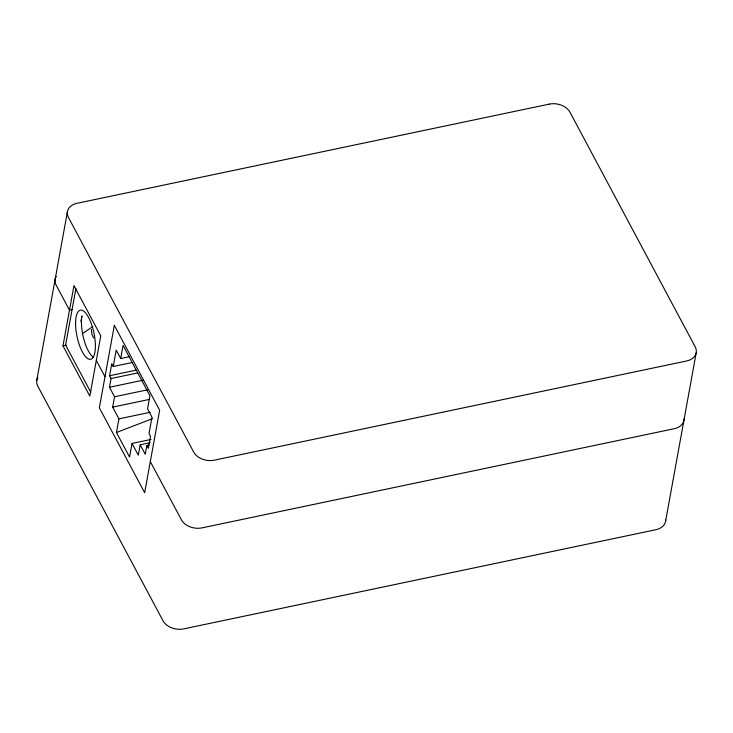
<?xml version="1.0" encoding="UTF-8"?>
<svg xmlns="http://www.w3.org/2000/svg" width="733" height="733" viewBox="0 0 733 733"><rect width="100%" height="100%" fill="white"/><g stroke="black" fill="none" stroke-linecap="round" stroke-linejoin="round"><path stroke-width="1.1" d="M93.641 338.041L91.863 334.312L91.469 329.557M91.368 330.574L91.423 330.015M36.797 380.235L67.454 211.516M62.992 345.875L73.951 285.586L100.778 335.851L89.829 396.141L62.992 345.875L66.126 345.216M75.93 288.381L65.622 345.096L90.837 392.347M80.932 321.503L81.94 315.923A25.078 8.631 78.1 0 0 93.32 357.2M151.053 439.443L132.032 443.428L129.558 457.08L116.437 432.507L118.92 418.855L112.653 407.127L114.54 396.755L109.474 387.262L111.059 378.53L109.574 375.736L111.755 363.724L113.248 366.518L132.16 362.542M113.248 366.518L116.217 350.136L120.698 358.51L129.613 356.641M120.698 358.51L123.071 345.408L149.908 395.673L147.525 408.776L151.997 417.15L149.019 433.533L150.512 436.327L148.323 448.339L146.838 445.545L149.065 445.078M150.219 442.677L140.177 444.784L138.299 455.156L132.032 443.428M146.838 445.545L145.253 454.277L140.177 444.784M665.546 521.484L696.203 352.765M82.481 333.625L92.752 326.606M116.437 432.507L152.565 418.644M72.622 309.491L69.488 310.151L56.175 285.219A15.924 11.416 10.3 0 1 56.239 276.423M109.574 375.736L136.274 370.128M111.059 378.53L137.767 372.923M109.474 387.262L142.944 380.235M114.54 396.755L148.02 389.727M112.653 407.127L149.569 399.375M118.92 418.855L150.238 412.285M96.316 360.416L105.002 376.689M150.32 461.579L181.39 519.779A15.924 11.416 10.3 0 0 201.978 527.879L674.213 428.713A15.924 11.416 10.3 0 0 684.045 418.983M37.887 377.431A15.924 11.416 10.3 0 0 37.823 386.227L163.028 620.796A15.924 11.416 10.3 0 0 183.617 628.896L655.861 529.73A15.924 11.416 10.3 0 0 665.692 519.99M114.33 325.36L99.349 407.814L144.658 492.704L159.647 410.251L114.33 325.36M549.384 104.104L77.139 203.27A15.924 11.416 10.3 0 0 68.481 217.518L193.686 452.078A15.924 11.416 10.3 0 0 214.283 460.177L686.519 361.012A15.924 11.416 10.3 0 0 695.177 346.773L569.972 112.204A15.924 11.416 10.3 0 0 549.384 104.104M75.6 322.199A25.078 8.631 78.1 0 0 89.912 359.344A25.078 8.631 78.1 0 0 90.938 322.685A25.078 8.631 78.1 0 0 75.6 322.199"/></g></svg>
